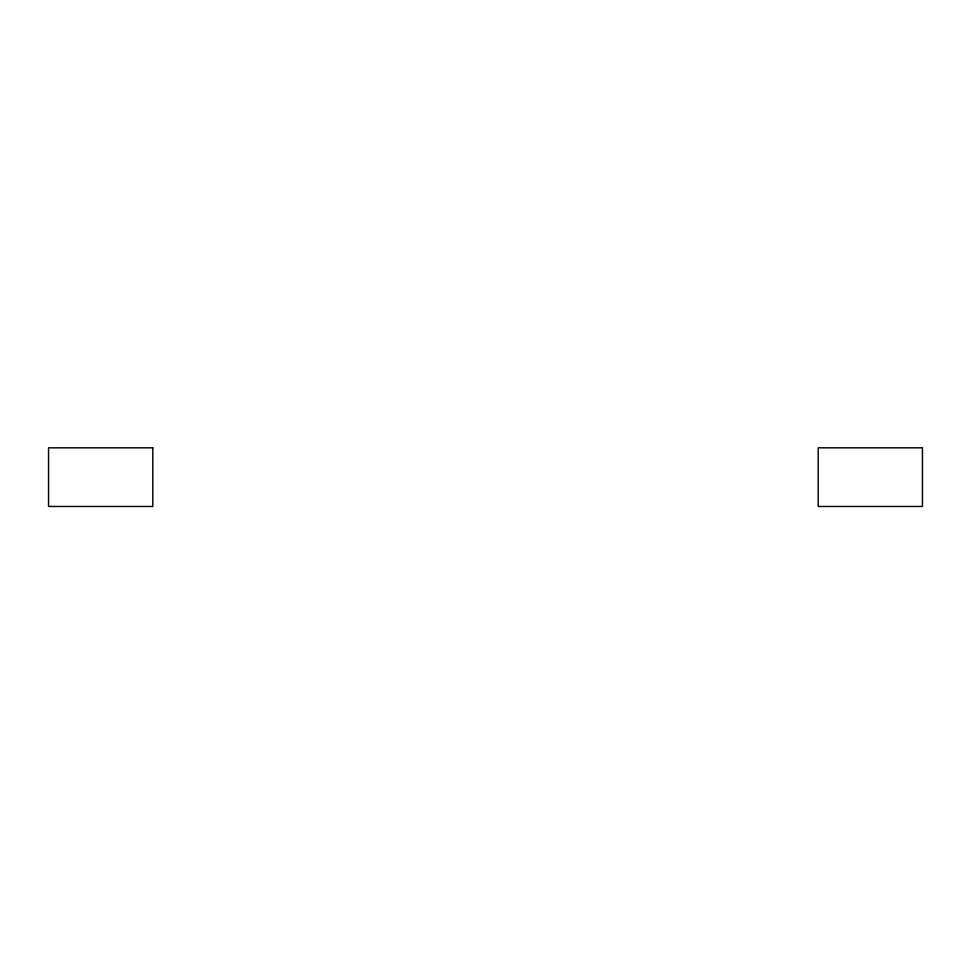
<?xml version="1.0" encoding="UTF-8"?>
<svg xmlns="http://www.w3.org/2000/svg" width="971" height="971" viewBox="0 0 971 971"><rect width="100%" height="100%" fill="white"/><g stroke="black" fill="none" stroke-linecap="round" stroke-linejoin="round"><path stroke-width="1.46" d="M152.799 447.825L48.55 447.825L48.55 506.461L152.799 506.461L152.799 447.825M922.45 447.825L818.201 447.825L818.201 506.461L922.45 506.461L922.45 447.825"/></g></svg>
